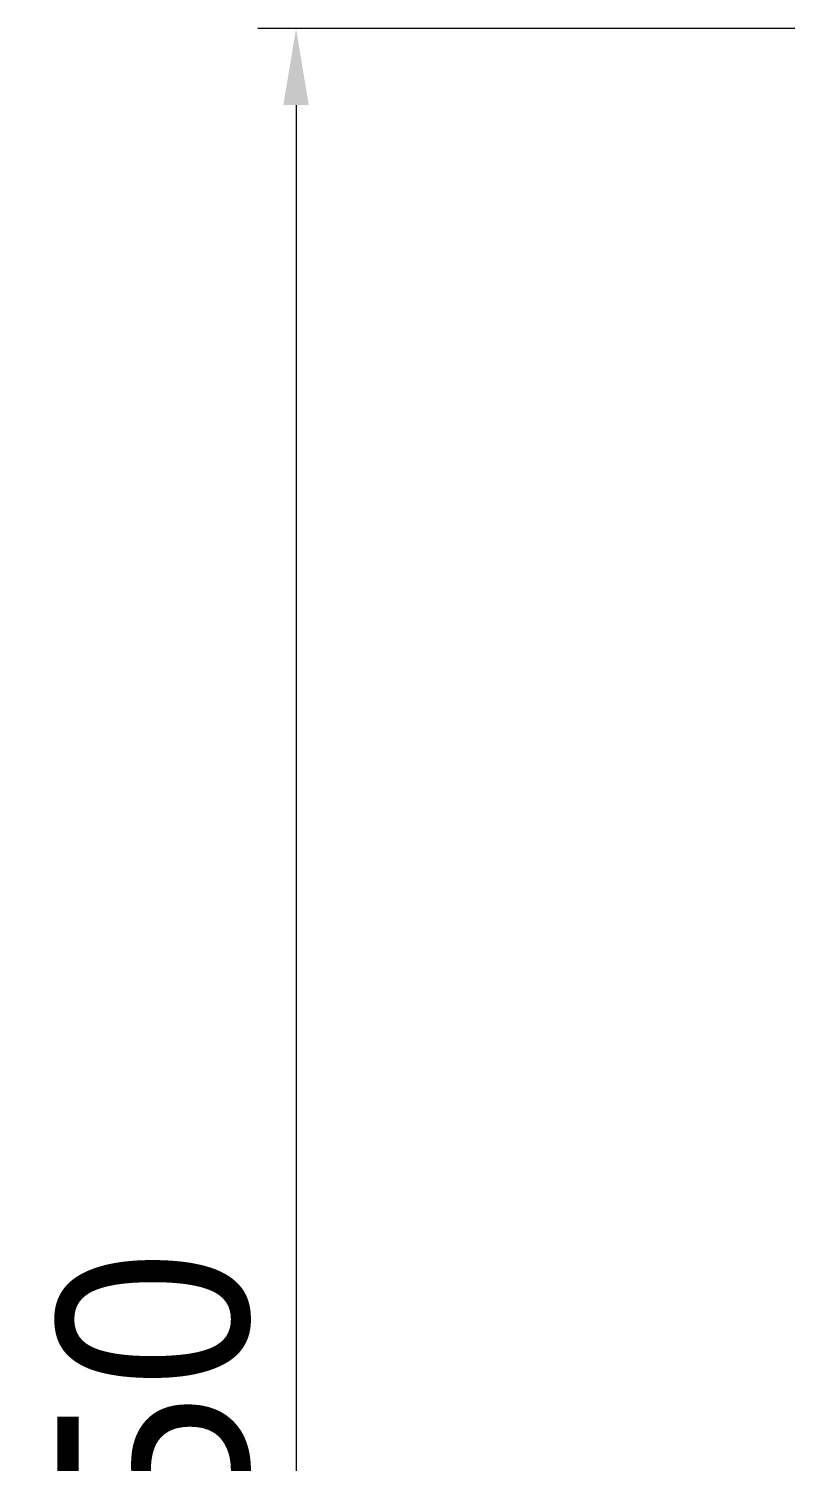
# Model space of a CAD drawing. Extents: x 1481 to 3160, y 4681 to 5260.
# Drawn here: x 1663.5 to 1703, y 4989.9 to 5064.9 of the extents above; entities that cross this region are included whole.
import ezdxf

# ---------------------------------------------------------------- set-up
doc = ezdxf.new("R2010")
doc.units = 0
doc.header["$LTSCALE"] = 30
doc.header["$MEASUREMENT"] = 0
doc.header["$PDMODE"] = 3
doc.header["$PDSIZE"] = -10
doc.layers.get('0').update_dxf_attribs({"linetype": 'CONTINUOUS'})
doc.layers.get('DEFPOINTS').update_dxf_attribs({"linetype": 'CONTINUOUS'})
doc.styles.add('Daelim Dimension', font='NanumGothic.ttf')
doc.dimstyles.new('DEFAULT', dxfattribs={"dimscale": 2, "dimtxt": 2, "dimasz": 2, "dimexe": 0, "dimexo": 2, "dimgap": 1, "dimtad": 1, "dimdec": 1, "dimzin": 9, "dimdsep": 46, "dimtxsty": 'Daelim Dimension', "dimcen": 0.5, "dimclrd": 252, "dimclre": 252, "dimclrt": 3, "dimadec": 1, "dimazin": 0, "dimtfac": 1, "dimtdec": 1, "dimtix": 1, "dimtmove": 0, "dimatfit": 3, "dimfxl": 0, "dimtolj": 1, "dimtzin": 1, "dimlwd": 9, "dimlwe": 9, "dimarcsym": 0})

# ---------------------------------------------------------------- blocks, each defined once
blk = doc.blocks.new('*D3')
at = {"color": 5, "lineweight": 9, "ltscale": 0.5}
for p, q in [((1720.637, 5064.907), (1675.443, 5064.907)), ((1677.443, 5060.907), (1677.443, 4918.907)), ((1698.137, 4914.907), (1675.443, 4914.907))]:
    blk.add_line(p, q, dxfattribs=at)
at = {"color": 5, "ltscale": 0.5}
for points in [[(1676.776, 5060.907), (1678.11, 5060.907), (1677.443, 5064.907)], [(1676.776, 4918.907), (1678.11, 4918.907), (1677.443, 4914.907)]]:
    blk.add_solid(points, dxfattribs=at)
at = {"layer": 'DEFPOINTS', "color": 0, "ltscale": 0.5}
for p in [(1724.637, 5064.907), (1677.443, 4914.907), (1702.137, 4914.907)]:
    blk.add_point(p, dxfattribs=at)
at = {"color": 7, "ltscale": 0.5, "insert": (1670.014, 4989.907), "char_height": 10, "attachment_point": 5, "rotation": 90, "style": 'Daelim Dimension'}
blk.add_mtext('\\A1;150', dxfattribs=at)

msp = doc.modelspace()

# ---------------------------------------------------------------- dimensions: what is measured, and where the dimension line sits
at = {"color": 5, "ltscale": 0.5}
dim = msp.add_linear_dim(base=(1677.443, 4914.907), p1=(1724.637, 5064.907), p2=(1702.137, 4914.907), angle=90, dimstyle='DEFAULT', override={"dimtxt": 5, "dimexe": 1, "dimdec": 0, "dimclrd": 5, "dimclre": 5, "dimclrt": 7}, dxfattribs=at)
dim.commit()
dim.dimension.update_dxf_attribs({"geometry": '*D3', "text_midpoint": (1670.014, 4989.907)})

doc.saveas('drawing.dxf')
